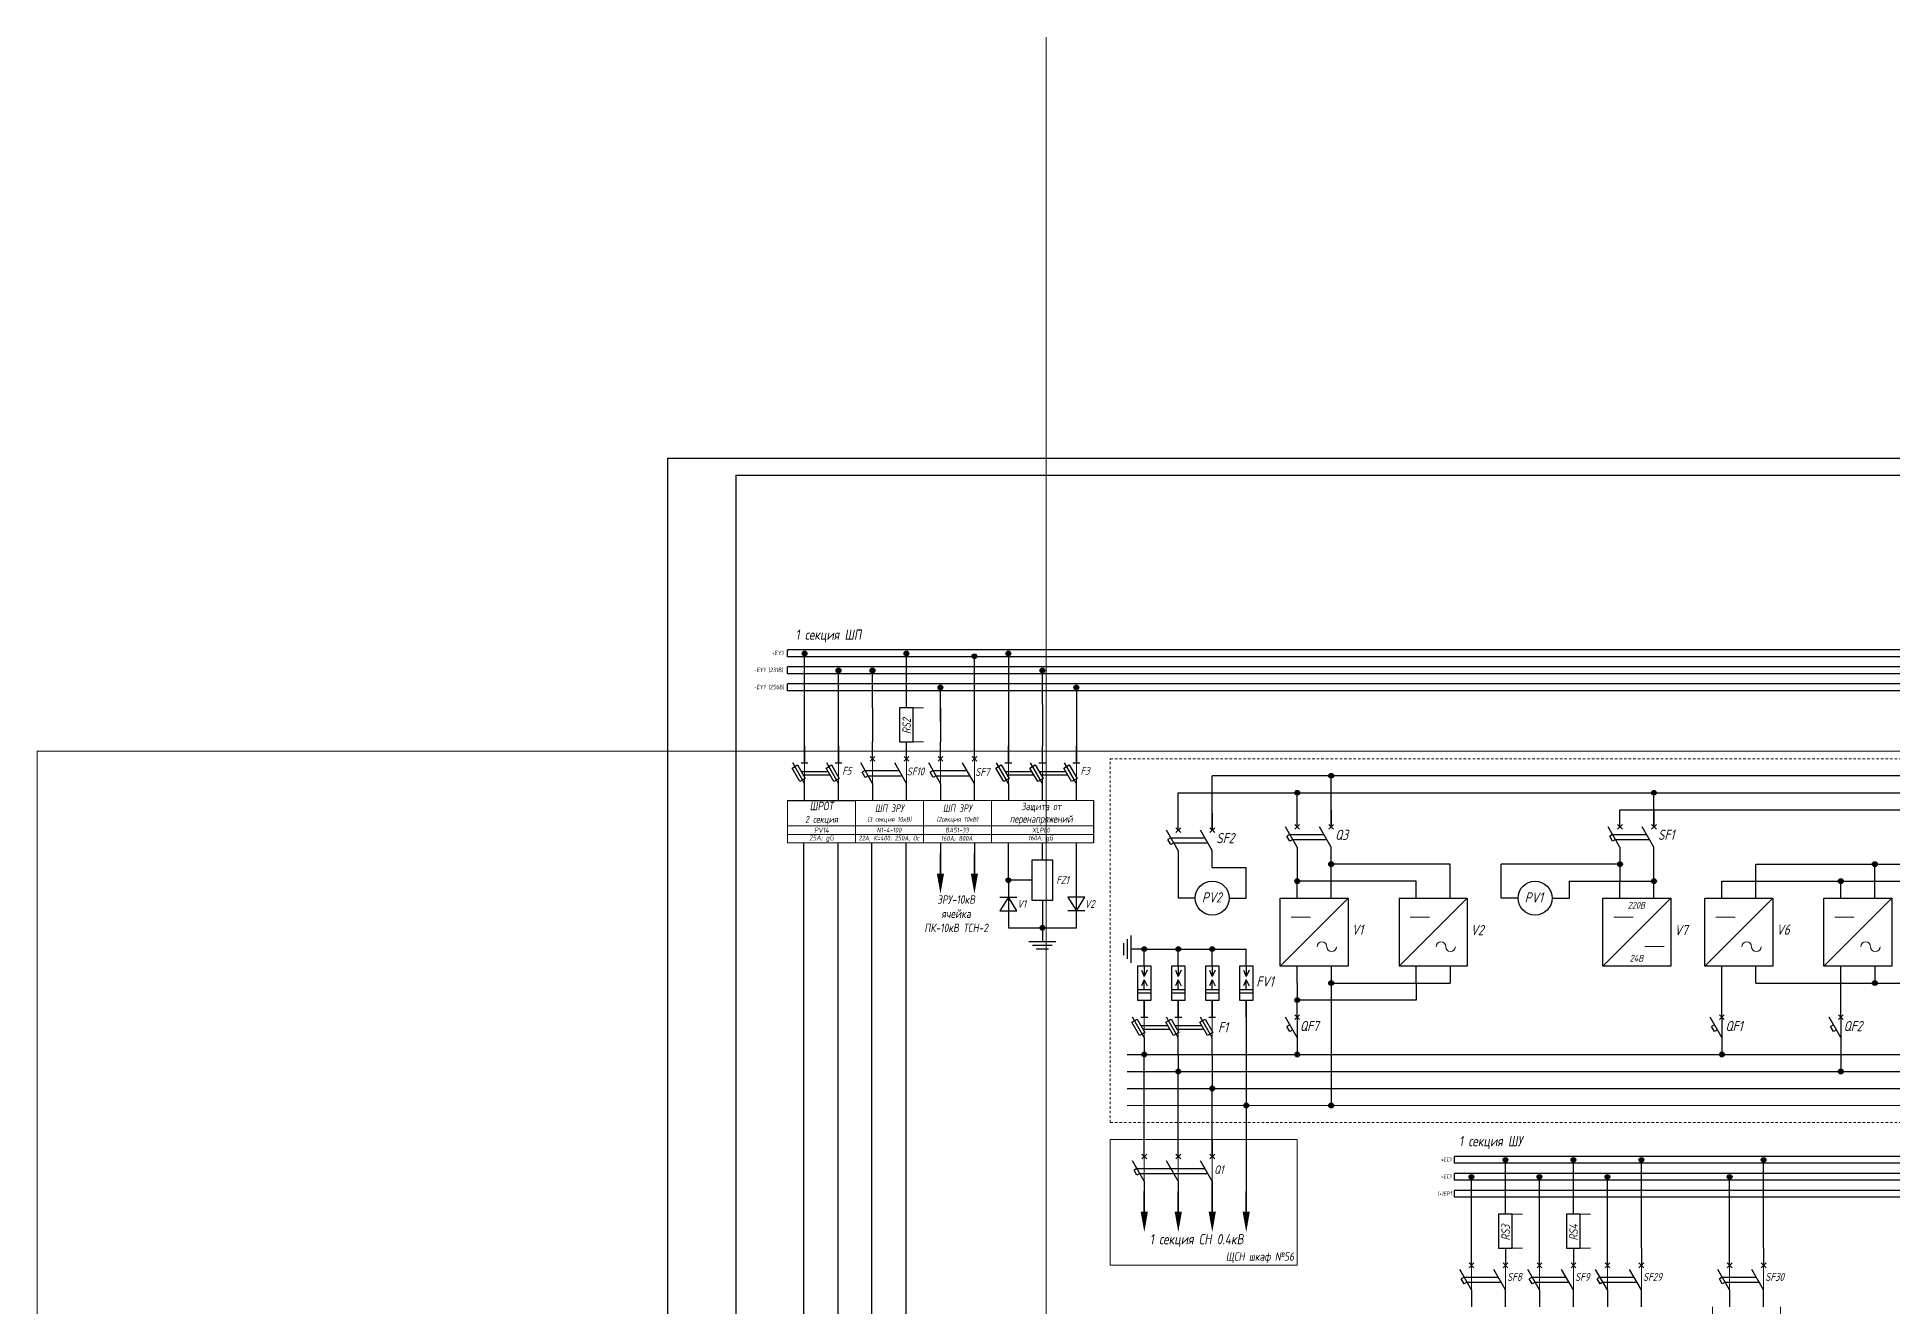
# Model space of a CAD drawing. Header units: millimetres. Extents: x 9 to 5215, y -207 to 4633.
# Drawn here: x 792 to 1339, y 4260 to 4633 of the extents above; entities that cross this region are included whole.
import ezdxf
from ezdxf.enums import TextEntityAlignment as Align

# ---------------------------------------------------------------- set-up
doc = ezdxf.new("R2010")
doc.units = ezdxf.units.MM
doc.linetypes.add('JIS_02_0.7', pattern=[1.35, 0.75, -0.6])
doc.layers.add('Разрывы', color=10, linetype='Continuous')
doc.layers.add('Рамка', color=1, linetype='Continuous', plot=False)
doc.styles.add('eskdw', font='GOST_ANT.TTF', dxfattribs={"oblique": 10})
doc.styles.add('GOST', font='GOST_ANT.TTF', dxfattribs={"oblique": 10, "height": 2.5})
doc.styles.get("Standard").update_dxf_attribs({"font": 'GOST_ANT.TTF', "oblique": 10, "height": 2.5})
doc.styles.add('Гост', font='GOST_ANT.TTF', dxfattribs={"oblique": 10, "height": 1.4})
doc.styles.add('Шины', font='gost_1.ttf', dxfattribs={"oblique": 5, "height": 1.2})

msp = doc.modelspace()

# ---------------------------------------------------------------- hatches: boundary and pattern name
for points in [[(1018.9, 4451.75, 1), (1017.5, 4451.75, 1)], [(1018.9, 4451.75, 1), (1017.5, 4451.75, 1)], [(1018.9, 4451.75, 1), (1017.5, 4451.75, 1)], [(1048.9, 4451.75, 1), (1047.5, 4451.75, 1)], [(1068.9, 4450.9, 1), (1067.5, 4450.9, 1)], [(1078.9, 4451.75, 1), (1077.5, 4451.75, 1)], [(1028.9, 4446.75, 1), (1027.5, 4446.75, 1)], [(1028.9, 4446.75, 1), (1027.5, 4446.75, 1)], [(1028.9, 4446.75, 1), (1027.5, 4446.75, 1)], [(1038.9, 4446.75, 1), (1037.5, 4446.75, 1)], [(1088.9, 4446.75, 1), (1087.5, 4446.75, 1)], [(1058.9, 4441.75, 1), (1057.5, 4441.75, 1)], [(1098.9, 4441.75, 1), (1097.5, 4441.75, 1)], [(1173.9, 4415.75, 1), (1172.5, 4415.75, 1)], [(1173.9, 4415.75, 1), (1172.5, 4415.75, 1)], [(1173.9, 4415.75, 1), (1172.5, 4415.75, 1)], [(1163.9, 4410.75, 1), (1162.5, 4410.75, 1)], [(1163.9, 4410.75, 1), (1162.5, 4410.75, 1)], [(1163.9, 4410.75, 1), (1162.5, 4410.75, 1)], [(1268.9, 4410.75, 1), (1267.5, 4410.75, 1)], [(1268.9, 4410.75, 1), (1267.5, 4410.75, 1)], [(1268.9, 4410.75, 1), (1267.5, 4410.75, 1)], [(1173.9, 4389.75, 1), (1172.5, 4389.75, 1)], [(1173.9, 4389.75, 1), (1172.5, 4389.75, 1)], [(1173.9, 4389.75, 1), (1172.5, 4389.75, 1)], [(1258.9, 4389.75, 1), (1257.5, 4389.75, 1)], [(1258.9, 4389.75, 1), (1257.5, 4389.75, 1)], [(1258.9, 4389.75, 1), (1257.5, 4389.75, 1)], [(1333.9, 4389.75, 1), (1332.5, 4389.75, 1)], [(1333.9, 4389.75, 1), (1332.5, 4389.75, 1)], [(1333.9, 4389.75, 1), (1332.5, 4389.75, 1)], [(1078.9, 4385.01, 1), (1077.5, 4385.01, 1)], [(1078.9, 4385.01, 1), (1077.5, 4385.01, 1)], [(1078.9, 4385.01, 1), (1077.5, 4385.01, 1)], [(1163.9, 4384.75, 1), (1162.5, 4384.75, 1)], [(1163.9, 4384.75, 1), (1162.5, 4384.75, 1)], [(1163.9, 4384.75, 1), (1162.5, 4384.75, 1)], [(1268.9, 4384.75, 1), (1267.5, 4384.75, 1)], [(1268.9, 4384.75, 1), (1267.5, 4384.75, 1)], [(1268.9, 4384.75, 1), (1267.5, 4384.75, 1)], [(1323.9, 4384.75, 1), (1322.5, 4384.75, 1)], [(1323.9, 4384.75, 1), (1322.5, 4384.75, 1)], [(1323.9, 4384.75, 1), (1322.5, 4384.75, 1)], [(1088.9, 4371.01, 1), (1087.5, 4371.01, 1)], [(1088.9, 4371.01, 1), (1087.5, 4371.01, 1)], [(1088.9, 4371.01, 1), (1087.5, 4371.01, 1)], [(1118.9, 4364.75, 1), (1117.5, 4364.75, 1)], [(1118.9, 4364.75, 1), (1117.5, 4364.75, 1)], [(1118.9, 4364.75, 1), (1117.5, 4364.75, 1)], [(1128.9, 4364.75, 1), (1127.5, 4364.75, 1)], [(1128.9, 4364.75, 1), (1127.5, 4364.75, 1)], [(1128.9, 4364.75, 1), (1127.5, 4364.75, 1)], [(1138.9, 4364.75, 1), (1137.5, 4364.75, 1)], [(1138.9, 4364.75, 1), (1137.5, 4364.75, 1)], [(1138.9, 4364.75, 1), (1137.5, 4364.75, 1)], [(1173.9, 4354.75, 1), (1172.5, 4354.75, 1)], [(1173.9, 4354.75, 1), (1172.5, 4354.75, 1)], [(1173.9, 4354.75, 1), (1172.5, 4354.75, 1)], [(1333.9, 4354.75, 1), (1332.5, 4354.75, 1)], [(1333.9, 4354.75, 1), (1332.5, 4354.75, 1)], [(1333.9, 4354.75, 1), (1332.5, 4354.75, 1)], [(1163.9, 4349.75, 1), (1162.5, 4349.75, 1)], [(1163.9, 4349.75, 1), (1162.5, 4349.75, 1)], [(1163.9, 4349.75, 1), (1162.5, 4349.75, 1)], [(1118.9, 4333.75, 1), (1117.5, 4333.75, 1)], [(1118.9, 4333.75, 1), (1117.5, 4333.75, 1)], [(1118.9, 4333.75, 1), (1117.5, 4333.75, 1)], [(1163.9, 4333.75, 1), (1162.5, 4333.75, 1)], [(1163.9, 4333.75, 1), (1162.5, 4333.75, 1)], [(1163.9, 4333.75, 1), (1162.5, 4333.75, 1)], [(1288.9, 4333.75, 1), (1287.5, 4333.75, 1)], [(1288.9, 4333.75, 1), (1287.5, 4333.75, 1)], [(1288.9, 4333.75, 1), (1287.5, 4333.75, 1)], [(1128.9, 4328.75, 1), (1127.5, 4328.75, 1)], [(1128.9, 4328.75, 1), (1127.5, 4328.75, 1)], [(1128.9, 4328.75, 1), (1127.5, 4328.75, 1)], [(1323.9, 4328.75, 1), (1322.5, 4328.75, 1)], [(1323.9, 4328.75, 1), (1322.5, 4328.75, 1)], [(1323.9, 4328.75, 1), (1322.5, 4328.75, 1)], [(1138.9, 4323.75, 1), (1137.5, 4323.75, 1)], [(1138.9, 4323.75, 1), (1137.5, 4323.75, 1)], [(1138.9, 4323.75, 1), (1137.5, 4323.75, 1)], [(1148.9, 4318.75, 1), (1147.5, 4318.75, 1)], [(1148.9, 4318.75, 1), (1147.5, 4318.75, 1)], [(1148.9, 4318.75, 1), (1147.5, 4318.75, 1)], [(1173.9, 4318.75, 1), (1172.5, 4318.75, 1)], [(1173.9, 4318.75, 1), (1172.5, 4318.75, 1)], [(1173.9, 4318.75, 1), (1172.5, 4318.75, 1)], [(1215.19, 4297.75, 1), (1213.79, 4297.75, 1)], [(1225.19, 4302.75, 1), (1223.79, 4302.75, 1)], [(1235.19, 4297.75, 1), (1233.79, 4297.75, 1)], [(1245.19, 4302.75, 1), (1243.79, 4302.75, 1)], [(1255.19, 4297.75, 1), (1253.79, 4297.75, 1)], [(1265.19, 4302.75, 1), (1263.79, 4302.75, 1)], [(1291.17, 4297.75, 1), (1289.77, 4297.75, 1)], [(1301.17, 4302.75, 1), (1299.77, 4302.75, 1)]]:
    msp.add_hatch(color=256).paths.add_polyline_path(points)

# ---------------------------------------------------------------- linework, layer by layer
for p, q in [((978, 3793.03), (978, 4509.21)), ((978, 4509.21), (2277.34, 4509.21)), ((998, 4504.21), (998, 4063.47)), ((998, 4504.21), (2272.34, 4504.21)), ((1615.09, 4452.75), (1013.2, 4452.75)), ((1013.2, 4450.75), (1013.2, 4452.75)), ((1018.2, 4424.51), (1018.2, 4451.75)), ((1048.2, 4435.75), (1048.2, 4451.75)), ((1615.09, 4450.75), (1013.2, 4450.75)), ((1615.09, 4447.75), (1013.2, 4447.75)), ((1013.2, 4445.75), (1013.2, 4447.75)), ((1028.2, 4424.52), (1028.2, 4446.75)), ((1038.2, 4435.75), (1038.2, 4446.05)), ((1068.2, 4425.75), (1068.2, 4450.9)), ((1078.2, 4451.05), (1078.2, 4439.51)), ((1088.2, 4436.75), (1088.2, 4446.75)), ((1615.09, 4445.75), (1013.2, 4445.75)), ((1615.09, 4442.75), (1013.2, 4442.75)), ((1013.2, 4440.75), (1013.2, 4442.75)), ((1615.09, 4440.75), (1013.2, 4440.75)), ((1048.2, 4439.9), (1048.2, 4440.9)), ((1058.2, 4431.75), (1058.2, 4441.9)), ((1098.2, 4441.75), (1098.2, 4429.51)), ((1038.2, 4435.75), (1038.2, 4425.75)), ((1050.2, 4435.75), (1046.2, 4435.75)), ((1046.2, 4435.75), (1046.2, 4425.75)), ((1050.2, 4425.75), (1050.2, 4435.75)), ((1058.2, 4435.75), (1058.2, 4425.75)), ((1078.2, 4439.51), (1078.2, 4419.51)), ((1088.2, 4436.75), (1088.2, 4424.51)), ((1028.2, 4424.51), (1028.2, 4429.51)), ((1098.2, 4429.51), (1098.2, 4419.51)), ((1018.2, 4419.51), (1018.2, 4424.51)), ((1018.2, 4419.51), (1018.2, 4424.51)), ((1018.2, 4424.51), (1018.2, 4419.51)), ((1028.2, 4419.51), (1028.2, 4424.51)), ((1028.2, 4419.51), (1028.2, 4424.51)), ((1028.2, 4424.51), (1028.2, 4419.51)), ((1038.2, 4420.75), (1038.2, 4425.75)), ((1046.2, 4425.75), (1050.2, 4425.75)), ((1048.2, 4420.75), (1048.2, 4425.75)), ((1048.2, 4420.75), (1048.2, 4425.75)), ((1058.2, 4420.75), (1058.2, 4425.75)), ((1068.2, 4420.75), (1068.2, 4425.75)), ((1068.2, 4420.75), (1068.2, 4425.75)), ((1078.2, 4419.51), (1078.2, 4424.51)), ((1088.2, 4419.51), (1088.2, 4424.51)), ((1088.2, 4419.51), (1088.2, 4424.51)), ((1098.2, 4419.51), (1098.2, 4424.51)), ((1098.2, 4419.51), (1098.2, 4424.51)), ((1014.54, 4418.03), (1016.12, 4418.94)), ((1018.2, 4413.51), (1014.74, 4419.51)), ((1016.12, 4418.94), (1018.4, 4414.99)), ((1017.2, 4419.51), (1019.2, 4419.51)), ((1024.54, 4418.03), (1026.12, 4418.94)), ((1028.2, 4413.51), (1024.74, 4419.51)), ((1026.12, 4418.94), (1028.4, 4414.99)), ((1027.2, 4419.51), (1029.2, 4419.51)), ((1038.2, 4413.51), (1034.74, 4419.51)), ((1037.49, 4420.04), (1038.91, 4421.45)), ((1038.91, 4420.04), (1037.49, 4421.45)), ((1048.2, 4413.51), (1044.74, 4419.51)), ((1047.49, 4420.04), (1048.91, 4421.45)), ((1048.91, 4420.04), (1047.49, 4421.45)), ((1058.2, 4413.51), (1054.74, 4419.51)), ((1057.49, 4420.04), (1058.91, 4421.45)), ((1058.91, 4420.04), (1057.49, 4421.45)), ((1068.2, 4413.51), (1064.74, 4419.51)), ((1067.49, 4420.04), (1068.91, 4421.45)), ((1068.91, 4420.04), (1067.49, 4421.45)), ((1074.54, 4418.03), (1076.12, 4418.94)), ((1078.2, 4413.51), (1074.74, 4419.51)), ((1076.12, 4418.94), (1078.4, 4414.99)), ((1077.2, 4419.51), (1079.2, 4419.51)), ((1084.54, 4418.03), (1086.12, 4418.94)), ((1088.2, 4413.51), (1084.74, 4419.51)), ((1086.12, 4418.94), (1088.4, 4414.99)), ((1087.2, 4419.51), (1089.2, 4419.51)), ((1094.54, 4418.03), (1096.12, 4418.94)), ((1098.2, 4413.51), (1094.74, 4419.51)), ((1096.12, 4418.94), (1098.4, 4414.99)), ((1097.2, 4419.51), (1099.2, 4419.51)), ((1016.82, 4414.08), (1014.54, 4418.03)), ((1015.6, 4418.01), (1015.6, 4418.01)), ((1018.4, 4414.99), (1016.82, 4414.08)), ((1017.23, 4417.01), (1025.13, 4417.01)), ((1017.81, 4416.01), (1025.7, 4416.01)), ((1018.2, 4408.51), (1018.2, 4413.51)), ((1026.82, 4414.08), (1024.54, 4418.03)), ((1028.4, 4414.99), (1026.82, 4414.08)), ((1028.2, 4408.51), (1028.2, 4413.51)), ((1036.03, 4417.26), (1035.17, 4416.76)), ((1036.03, 4415.26), (1035.17, 4416.76)), ((1036.03, 4417.26), (1046.03, 4417.26)), ((1036.9, 4415.76), (1036.03, 4415.26)), ((1036.9, 4415.76), (1046.9, 4415.76)), ((1038.2, 4413.51), (1038.2, 4408.51)), ((1045.6, 4418.01), (1045.6, 4418.01)), ((1048.2, 4408.51), (1048.2, 4413.51)), ((1056.03, 4417.26), (1055.17, 4416.76)), ((1056.03, 4415.26), (1055.17, 4416.76)), ((1056.03, 4417.26), (1066.03, 4417.26)), ((1056.9, 4415.76), (1056.03, 4415.26)), ((1056.9, 4415.76), (1066.9, 4415.76)), ((1058.2, 4413.51), (1058.2, 4408.51)), ((1065.6, 4418.01), (1065.6, 4418.01)), ((1068.2, 4408.51), (1068.2, 4413.51)), ((1076.82, 4414.08), (1074.54, 4418.03)), ((1078.4, 4414.99), (1076.82, 4414.08)), ((1077.23, 4417.01), (1085.13, 4417.01)), ((1077.81, 4416.01), (1085.7, 4416.01)), ((1078.2, 4413.51), (1078.2, 4408.51)), ((1086.82, 4414.08), (1084.54, 4418.03)), ((1085.6, 4418.01), (1085.6, 4418.01)), ((1088.4, 4414.99), (1086.82, 4414.08)), ((1087.23, 4417.01), (1095.13, 4417.01)), ((1087.81, 4416.01), (1095.7, 4416.01)), ((1088.2, 4408.51), (1088.2, 4413.51)), ((1096.82, 4414.08), (1094.54, 4418.03)), ((1098.4, 4414.99), (1096.82, 4414.08)), ((1098.2, 4408.51), (1098.2, 4413.51)), ((1478.2, 4415.75), (1138.2, 4415.75)), ((1138.2, 4404.78), (1138.2, 4415.75)), ((1173.2, 4405.75), (1173.2, 4415.75)), ((1013.2, 4408.51), (1033.2, 4408.51)), ((1103.2, 4408.51), (1103.2, 4396.01)), ((1128.2, 4410.75), (1478.2, 4410.75)), ((1128.2, 4404.78), (1128.2, 4410.75)), ((1163.2, 4405.75), (1163.2, 4410.75)), ((1268.2, 4405.75), (1268.2, 4410.75)), ((1128.2, 4399.78), (1128.2, 4404.78)), ((1128.2, 4399.78), (1128.2, 4404.78)), ((1138.2, 4404.78), (1138.2, 4399.78)), ((1138.2, 4399.78), (1138.2, 4404.78)), ((1163.2, 4400.75), (1163.2, 4405.75)), ((1163.2, 4400.75), (1163.2, 4405.75)), ((1173.2, 4405.75), (1173.2, 4400.75)), ((1173.2, 4400.75), (1173.2, 4405.75)), ((1258.2, 4405.75), (1478.2, 4405.75)), ((1258.2, 4400.75), (1258.2, 4405.75)), ((1258.2, 4400.75), (1258.2, 4405.75)), ((1268.2, 4405.75), (1268.2, 4400.75)), ((1268.2, 4400.75), (1268.2, 4405.75)), ((1128.2, 4393.78), (1124.74, 4399.78)), ((1126.03, 4397.53), (1125.17, 4397.03)), ((1126.03, 4395.53), (1125.17, 4397.03)), ((1126.03, 4397.53), (1136.03, 4397.53)), ((1127.49, 4399.07), (1128.91, 4400.48)), ((1128.91, 4399.07), (1127.49, 4400.48)), ((1138.2, 4393.78), (1134.74, 4399.78)), ((1135.6, 4398.28), (1135.6, 4398.28)), ((1137.49, 4399.07), (1138.91, 4400.48)), ((1138.91, 4399.07), (1137.49, 4400.48)), ((1163.2, 4394.75), (1159.74, 4400.75)), ((1161.03, 4398.5), (1160.17, 4398)), ((1161.03, 4396.5), (1160.17, 4398)), ((1161.03, 4398.5), (1171.03, 4398.5)), ((1161.9, 4397), (1161.03, 4396.5)), ((1161.9, 4397), (1171.9, 4397)), ((1162.49, 4400.05), (1163.91, 4401.46)), ((1163.91, 4400.05), (1162.49, 4401.46)), ((1173.2, 4394.75), (1169.74, 4400.75)), ((1170.6, 4399.25), (1170.6, 4399.25)), ((1172.49, 4400.05), (1173.91, 4401.46)), ((1173.91, 4400.05), (1172.49, 4401.46)), ((1258.2, 4394.75), (1254.74, 4400.75)), ((1256.03, 4398.5), (1255.17, 4398)), ((1256.03, 4396.5), (1255.17, 4398)), ((1256.03, 4398.5), (1266.03, 4398.5)), ((1256.9, 4397), (1256.03, 4396.5)), ((1256.9, 4397), (1266.9, 4397)), ((1257.49, 4400.05), (1258.91, 4401.46)), ((1258.91, 4400.05), (1257.49, 4401.46)), ((1268.2, 4394.75), (1264.74, 4400.75)), ((1265.6, 4399.25), (1265.6, 4399.25)), ((1267.49, 4400.05), (1268.91, 4401.46)), ((1268.91, 4400.05), (1267.49, 4401.46)), ((1018.03, 4025.46), (1018.03, 4396.01)), ((1028.03, 4396.01), (1028.03, 4035.46)), ((1038.03, 4025.46), (1038.03, 4396.01)), ((1048.03, 4396.01), (1048.03, 4035.46)), ((1058.2, 4396.01), (1058.2, 4386.97)), ((1068.2, 4396.01), (1068.2, 4386.97)), ((1078.2, 4385.01), (1078.2, 4396.01)), ((1088.2, 4391.01), (1088.2, 4396.01)), ((1098.2, 4385.01), (1098.2, 4396.01)), ((1126.9, 4396.03), (1126.03, 4395.53)), ((1126.9, 4396.03), (1136.9, 4396.03)), ((1128.2, 4393.78), (1128.2, 4388.78)), ((1138.2, 4388.78), (1138.2, 4393.78)), ((1163.2, 4394.75), (1163.2, 4389.75)), ((1173.2, 4389.75), (1173.2, 4394.75)), ((1258.2, 4394.75), (1258.2, 4389.75)), ((1268.2, 4389.75), (1268.2, 4394.75)), ((1085.2, 4391.01), (1091.2, 4391.01)), ((1085.2, 4379.01), (1085.2, 4391.01)), ((1091.2, 4391.01), (1091.2, 4379.01)), ((1128.2, 4389.78), (1128.2, 4384.78)), ((1138.2, 4388.78), (1148.2, 4388.78)), ((1148.2, 4379.78), (1148.2, 4388.78)), ((1163.2, 4389.75), (1163.2, 4384.75)), ((1173.2, 4379.75), (1173.2, 4389.75)), ((1208.2, 4389.75), (1173.2, 4389.75)), ((1208.2, 4379.75), (1208.2, 4389.75)), ((1223.2, 4379.75), (1223.2, 4389.75)), ((1258.2, 4389.75), (1223.2, 4389.75)), ((1258.2, 4389.75), (1258.2, 4384.75)), ((1268.2, 4379.75), (1268.2, 4389.75)), ((1298.2, 4379.75), (1298.2, 4389.75)), ((1298.2, 4389.75), (1368.2, 4389.75)), ((1333.2, 4379.75), (1333.2, 4389.75)), ((1078.2, 4385.01), (1078.2, 4376.01)), ((1085.2, 4385.01), (1078.2, 4385.01)), ((1098.2, 4380.01), (1098.2, 4385.01)), ((1128.2, 4384.78), (1128.2, 4379.78)), ((1163.2, 4379.75), (1163.2, 4384.75)), ((1198.2, 4384.75), (1163.2, 4384.75)), ((1198.2, 4379.75), (1198.2, 4384.75)), ((1243.2, 4384.75), (1243.2, 4379.75)), ((1243.2, 4384.75), (1268.2, 4384.75)), ((1258.2, 4379.75), (1258.2, 4384.75)), ((1288.2, 4379.75), (1288.2, 4384.75)), ((1288.2, 4384.75), (1358.2, 4384.75)), ((1323.2, 4379.75), (1323.2, 4384.75)), ((1075.7, 4380.01), (1080.7, 4380.01)), ((1078.2, 4380.01), (1075.7, 4376.01)), ((1075.7, 4376.01), (1080.7, 4376.01)), ((1080.7, 4376.01), (1078.2, 4380.01)), ((1078.2, 4376.01), (1078.2, 4371.01)), ((1091.2, 4379.01), (1085.2, 4379.01)), ((1088.2, 4379.01), (1088.2, 4371.01)), ((1100.7, 4380.01), (1095.7, 4380.01)), ((1095.7, 4380.01), (1098.2, 4376.01)), ((1100.7, 4376.01), (1095.7, 4376.01)), ((1098.2, 4371.01), (1098.2, 4380.01)), ((1098.2, 4376.01), (1100.7, 4380.01)), ((1133.2, 4379.78), (1128.2, 4379.78)), ((1143.2, 4379.78), (1148.2, 4379.78)), ((1158.2, 4359.75), (1178.2, 4379.75)), ((1178.2, 4379.75), (1178.2, 4359.75)), ((1193.2, 4359.75), (1213.2, 4379.75)), ((1193.2, 4379.75), (1193.2, 4359.75)), ((1213.2, 4379.75), (1213.2, 4359.75)), ((1228.2, 4379.75), (1223.2, 4379.75)), ((1238.2, 4379.75), (1243.2, 4379.75)), ((1253.2, 4359.75), (1273.2, 4379.75)), ((1273.2, 4379.75), (1273.2, 4359.75)), ((1283.2, 4359.75), (1303.2, 4379.75)), ((1303.2, 4379.75), (1303.2, 4359.75)), ((1318.2, 4359.75), (1338.2, 4379.75)), ((1338.2, 4379.75), (1338.2, 4359.75)), ((1078.2, 4371.01), (1098.2, 4371.01)), ((1088.2, 4371.01), (1088.2, 4367.01)), ((1084.2, 4367.01), (1092.2, 4367.01)), ((1085.3, 4365.94), (1091.1, 4365.94)), ((1086.4, 4364.87), (1090, 4364.87)), ((1112.05, 4366.55), (1112.05, 4362.95)), ((1113.13, 4367.65), (1113.13, 4361.85)), ((1114.2, 4368.75), (1114.2, 4360.75)), ((1118.2, 4364.75), (1114.2, 4364.75)), ((1118.2, 4359.75), (1118.2, 4364.75)), ((1118.2, 4364.75), (1148.2, 4364.75)), ((1128.2, 4359.75), (1128.2, 4364.75)), ((1138.2, 4359.75), (1138.2, 4364.75)), ((1148.2, 4359.75), (1148.2, 4364.75)), ((1116.2, 4359.75), (1116.2, 4349.75)), ((1120.2, 4359.75), (1116.2, 4359.75)), ((1117.35, 4358.57), (1118.2, 4356.75)), ((1118.2, 4359.75), (1118.2, 4356.75)), ((1119.04, 4358.57), (1118.2, 4356.75)), ((1120.2, 4349.75), (1120.2, 4359.75)), ((1126.2, 4359.75), (1126.2, 4349.75)), ((1130.2, 4359.75), (1126.2, 4359.75)), ((1127.35, 4358.57), (1128.2, 4356.75)), ((1128.2, 4359.75), (1128.2, 4356.75)), ((1129.04, 4358.57), (1128.2, 4356.75)), ((1130.2, 4349.75), (1130.2, 4359.75)), ((1136.2, 4359.75), (1136.2, 4349.75)), ((1140.2, 4359.75), (1136.2, 4359.75)), ((1137.35, 4358.57), (1138.2, 4356.75)), ((1138.2, 4359.75), (1138.2, 4356.75)), ((1139.04, 4358.57), (1138.2, 4356.75)), ((1140.2, 4349.75), (1140.2, 4359.75)), ((1146.2, 4359.75), (1146.2, 4349.75)), ((1150.2, 4359.75), (1146.2, 4359.75)), ((1147.35, 4358.57), (1148.2, 4356.75)), ((1148.2, 4359.75), (1148.2, 4356.75)), ((1149.04, 4358.57), (1148.2, 4356.75)), ((1150.2, 4349.75), (1150.2, 4359.75)), ((1163.2, 4354.75), (1163.2, 4359.75)), ((1173.2, 4359.75), (1173.2, 4354.75)), ((1198.2, 4354.75), (1198.2, 4359.75)), ((1208.2, 4359.75), (1208.2, 4354.75)), ((1288.2, 4354.75), (1288.2, 4359.75)), ((1298.2, 4354.75), (1298.2, 4359.75)), ((1323.2, 4354.75), (1323.2, 4359.75)), ((1333.2, 4359.75), (1333.2, 4354.75)), ((1118.2, 4355.75), (1117.35, 4353.94)), ((1118.2, 4352.75), (1118.2, 4355.75)), ((1118.2, 4355.75), (1119.04, 4353.94)), ((1128.2, 4355.75), (1127.35, 4353.94)), ((1128.2, 4352.75), (1128.2, 4355.75)), ((1128.2, 4355.75), (1129.04, 4353.94)), ((1138.2, 4355.75), (1137.35, 4353.94)), ((1138.2, 4352.75), (1138.2, 4355.75)), ((1138.2, 4355.75), (1139.04, 4353.94)), ((1148.2, 4355.75), (1147.35, 4353.94)), ((1148.2, 4352.75), (1148.2, 4355.75)), ((1148.2, 4355.75), (1149.04, 4353.94)), ((1163.2, 4354.75), (1163.2, 4349.75)), ((1173.2, 4354.75), (1208.2, 4354.75)), ((1173.2, 4354.75), (1173.2, 4318.75)), ((1198.2, 4354.75), (1198.2, 4349.75)), ((1288.2, 4349.75), (1288.2, 4354.75)), ((1298.2, 4354.75), (1473.2, 4354.75)), ((1323.2, 4349.75), (1323.2, 4354.75)), ((1120.2, 4352.75), (1116.2, 4352.75)), ((1120.2, 4351.75), (1116.2, 4351.75)), ((1116.2, 4349.75), (1120.2, 4349.75)), ((1118.2, 4344.75), (1118.2, 4349.75)), ((1118.2, 4349.75), (1118.2, 4344.75)), ((1130.2, 4352.75), (1126.2, 4352.75)), ((1130.2, 4351.75), (1126.2, 4351.75)), ((1126.2, 4349.75), (1130.2, 4349.75)), ((1128.2, 4344.75), (1128.2, 4349.75)), ((1128.2, 4344.75), (1128.2, 4349.75)), ((1128.2, 4349.75), (1128.2, 4344.75)), ((1140.2, 4352.75), (1136.2, 4352.75)), ((1140.2, 4351.75), (1136.2, 4351.75)), ((1136.2, 4349.75), (1140.2, 4349.75)), ((1138.2, 4344.75), (1138.2, 4349.75)), ((1138.2, 4344.75), (1138.2, 4349.75)), ((1138.2, 4349.75), (1138.2, 4344.75)), ((1150.2, 4352.75), (1146.2, 4352.75)), ((1150.2, 4351.75), (1146.2, 4351.75)), ((1146.2, 4349.75), (1150.2, 4349.75)), ((1148.2, 4344.75), (1148.2, 4349.75)), ((1148.2, 4344.75), (1148.2, 4349.75)), ((1148.2, 4349.75), (1148.2, 4344.75)), ((1163.2, 4344.75), (1163.2, 4349.75)), ((1163.2, 4344.75), (1163.2, 4349.75)), ((1198.2, 4349.75), (1163.2, 4349.75)), ((1288.2, 4344.75), (1288.2, 4349.75)), ((1288.2, 4344.75), (1288.2, 4349.75)), ((1323.2, 4344.75), (1323.2, 4349.75)), ((1323.2, 4344.75), (1323.2, 4349.75)), ((1114.54, 4343.27), (1116.12, 4344.18)), ((1116.82, 4339.33), (1114.54, 4343.27)), ((1118.2, 4338.75), (1114.74, 4344.75)), ((1116.12, 4344.18), (1118.4, 4340.24)), ((1117.2, 4344.75), (1119.2, 4344.75)), ((1117.23, 4342.25), (1125.13, 4342.25)), ((1124.54, 4343.27), (1126.12, 4344.18)), ((1126.82, 4339.33), (1124.54, 4343.27)), ((1128.2, 4338.75), (1124.74, 4344.75)), ((1125.6, 4343.25), (1125.6, 4343.25)), ((1126.12, 4344.18), (1128.4, 4340.24)), ((1127.2, 4344.75), (1129.2, 4344.75)), ((1127.23, 4342.25), (1135.13, 4342.25)), ((1134.54, 4343.27), (1136.12, 4344.18)), ((1136.82, 4339.33), (1134.54, 4343.27)), ((1138.2, 4338.75), (1134.74, 4344.75)), ((1136.12, 4344.18), (1138.4, 4340.24)), ((1137.2, 4344.75), (1139.2, 4344.75)), ((1148.2, 4344.75), (1148.2, 4318.75)), ((1163.2, 4338.75), (1159.74, 4344.75)), ((1161.03, 4342.5), (1160.17, 4342)), ((1162.49, 4344.05), (1163.91, 4345.46)), ((1163.91, 4344.05), (1162.49, 4345.46)), ((1288.2, 4338.75), (1284.74, 4344.75)), ((1286.03, 4342.5), (1285.17, 4342)), ((1287.49, 4344.05), (1288.91, 4345.46)), ((1288.91, 4344.05), (1287.49, 4345.46)), ((1323.2, 4338.75), (1319.74, 4344.75)), ((1321.03, 4342.5), (1320.17, 4342)), ((1322.49, 4344.05), (1323.91, 4345.46)), ((1323.91, 4344.05), (1322.49, 4345.46)), ((1118.4, 4340.24), (1116.82, 4339.33)), ((1117.81, 4341.25), (1125.7, 4341.25)), ((1118.2, 4338.75), (1118.2, 4333.75)), ((1128.4, 4340.24), (1126.82, 4339.33)), ((1127.81, 4341.25), (1135.7, 4341.25)), ((1128.2, 4333.75), (1128.2, 4338.75)), ((1138.4, 4340.24), (1136.82, 4339.33)), ((1138.2, 4333.75), (1138.2, 4338.75)), ((1161.03, 4340.5), (1160.17, 4342)), ((1161.9, 4341), (1161.03, 4340.5)), ((1163.2, 4338.75), (1163.2, 4333.75)), ((1286.03, 4340.5), (1285.17, 4342)), ((1286.9, 4341), (1286.03, 4340.5)), ((1288.2, 4338.75), (1288.2, 4333.75)), ((1321.03, 4340.5), (1320.17, 4342)), ((1321.9, 4341), (1321.03, 4340.5)), ((1323.2, 4338.75), (1323.2, 4333.75)), ((1113.2, 4333.75), (1478.2, 4333.75)), ((1118.2, 4308.75), (1118.2, 4333.75)), ((1128.2, 4333.75), (1128.2, 4328.75)), ((1138.2, 4333.75), (1138.2, 4323.75)), ((1323.2, 4333.75), (1323.2, 4328.75)), ((1113.2, 4328.75), (1478.2, 4328.75)), ((1128.2, 4308.75), (1128.2, 4328.75)), ((1113.2, 4323.75), (1478.2, 4323.75)), ((1138.2, 4308.75), (1138.2, 4323.75)), ((1148.2, 4318.75), (1148.2, 4291.52)), ((1117.49, 4303.05), (1118.91, 4304.46)), ((1118.91, 4303.05), (1117.49, 4304.46)), ((1118.2, 4303.75), (1118.2, 4308.75)), ((1118.2, 4303.75), (1118.2, 4308.75)), ((1127.49, 4303.05), (1128.91, 4304.46)), ((1128.91, 4303.05), (1127.49, 4304.46)), ((1128.2, 4303.75), (1128.2, 4308.75)), ((1128.2, 4303.75), (1128.2, 4308.75)), ((1137.49, 4303.05), (1138.91, 4304.46)), ((1138.91, 4303.05), (1137.49, 4304.46)), ((1138.2, 4308.75), (1138.2, 4303.75)), ((1138.2, 4303.75), (1138.2, 4308.75)), ((1118.2, 4296.52), (1114.74, 4302.52)), ((1116.03, 4300.27), (1115.17, 4299.77)), ((1116.03, 4298.27), (1115.17, 4299.77)), ((1116.03, 4300.27), (1136.03, 4300.27)), ((1116.9, 4298.77), (1116.03, 4298.27)), ((1116.9, 4298.77), (1136.9, 4298.77)), ((1128.2, 4296.52), (1124.74, 4302.52)), ((1138.2, 4296.52), (1134.74, 4302.52)), ((1135.6, 4301.02), (1135.6, 4301.02)), ((1615.09, 4303.75), (1209.49, 4303.75)), ((1209.49, 4301.75), (1209.49, 4303.75)), ((1615.09, 4301.75), (1209.49, 4301.75)), ((1615.09, 4298.75), (1209.49, 4298.75)), ((1209.49, 4296.75), (1209.49, 4298.75)), ((1224.49, 4291.75), (1224.49, 4302.75)), ((1244.49, 4297.75), (1244.49, 4302.75)), ((1264.49, 4297.75), (1264.49, 4302.75)), ((1300.47, 4297.75), (1300.47, 4302.75)), ((1118.2, 4296.52), (1118.2, 4291.52)), ((1118.2, 4296.52), (1118.2, 4287.48)), ((1128.2, 4296.52), (1128.2, 4291.52)), ((1128.2, 4296.52), (1128.2, 4287.48)), ((1138.2, 4291.52), (1138.2, 4296.52)), ((1138.2, 4296.52), (1138.2, 4287.48)), ((1148.2, 4296.52), (1148.2, 4287.48)), ((1615.09, 4296.75), (1209.49, 4296.75)), ((1615.09, 4293.75), (1209.49, 4293.75)), ((1209.49, 4291.75), (1209.49, 4293.75)), ((1214.49, 4291.75), (1214.49, 4297.75)), ((1234.49, 4291.75), (1234.49, 4297.75)), ((1244.49, 4291.75), (1244.49, 4297.75)), ((1254.49, 4291.75), (1254.49, 4297.75)), ((1264.49, 4276.75), (1264.49, 4297.75)), ((1290.47, 4291.75), (1290.47, 4297.75)), ((1300.47, 4276.75), (1300.47, 4297.75)), ((1615.09, 4291.75), (1209.49, 4291.75)), ((1214.49, 4271.75), (1214.49, 4291.75)), ((1224.49, 4286.75), (1224.49, 4291.75)), ((1224.49, 4286.75), (1224.49, 4291.75)), ((1234.49, 4271.75), (1234.49, 4291.75)), ((1244.49, 4286.75), (1244.49, 4291.75)), ((1244.49, 4286.75), (1244.49, 4291.75)), ((1254.49, 4271.75), (1254.49, 4291.75)), ((1290.47, 4271.75), (1290.47, 4291.75)), ((1226.49, 4286.75), (1222.49, 4286.75)), ((1222.49, 4286.75), (1222.49, 4276.75)), ((1226.49, 4276.75), (1226.49, 4286.75)), ((1246.49, 4286.75), (1242.49, 4286.75)), ((1242.49, 4286.75), (1242.49, 4276.75)), ((1246.49, 4276.75), (1246.49, 4286.75)), ((1222.49, 4276.75), (1226.49, 4276.75)), ((1224.49, 4276.75), (1224.49, 4271.75)), ((1242.49, 4276.75), (1246.49, 4276.75)), ((1244.49, 4276.75), (1244.49, 4271.75)), ((1264.49, 4276.75), (1264.49, 4271.75)), ((1300.47, 4276.75), (1300.47, 4271.75)), ((1213.79, 4271.05), (1215.2, 4272.46)), ((1215.2, 4271.05), (1213.79, 4272.46)), ((1223.79, 4271.05), (1225.2, 4272.46)), ((1225.2, 4271.05), (1223.79, 4272.46)), ((1233.79, 4271.05), (1235.2, 4272.46)), ((1235.2, 4271.05), (1233.79, 4272.46)), ((1243.79, 4271.05), (1245.2, 4272.46)), ((1245.2, 4271.05), (1243.79, 4272.46)), ((1253.79, 4271.05), (1255.2, 4272.46)), ((1255.2, 4271.05), (1253.79, 4272.46)), ((1263.79, 4271.05), (1265.2, 4272.46)), ((1265.2, 4271.05), (1263.79, 4272.46)), ((1289.76, 4271.05), (1291.18, 4272.46)), ((1291.18, 4271.05), (1289.76, 4272.46)), ((1299.76, 4271.05), (1301.18, 4272.46)), ((1301.18, 4271.05), (1299.76, 4272.46)), ((1214.49, 4264.52), (1211.03, 4270.52)), ((1212.33, 4268.27), (1211.46, 4267.77)), ((1212.33, 4266.27), (1211.46, 4267.77)), ((1212.33, 4268.27), (1222.33, 4268.27)), ((1213.2, 4266.77), (1212.33, 4266.27)), ((1213.2, 4266.77), (1223.2, 4266.77)), ((1224.49, 4264.52), (1221.03, 4270.52)), ((1221.9, 4269.02), (1221.9, 4269.02)), ((1234.49, 4264.52), (1231.03, 4270.52)), ((1232.33, 4268.27), (1231.46, 4267.77)), ((1232.33, 4266.27), (1231.46, 4267.77)), ((1232.33, 4268.27), (1242.33, 4268.27)), ((1233.2, 4266.77), (1232.33, 4266.27)), ((1233.2, 4266.77), (1243.2, 4266.77)), ((1244.49, 4264.52), (1241.03, 4270.52)), ((1241.9, 4269.02), (1241.9, 4269.02)), ((1254.49, 4264.52), (1251.03, 4270.52)), ((1252.33, 4268.27), (1251.46, 4267.77)), ((1252.33, 4266.27), (1251.46, 4267.77)), ((1252.33, 4268.27), (1262.33, 4268.27)), ((1253.2, 4266.77), (1252.33, 4266.27)), ((1253.2, 4266.77), (1263.2, 4266.77)), ((1264.49, 4264.52), (1261.03, 4270.52)), ((1261.9, 4269.02), (1261.9, 4269.02)), ((1290.47, 4264.52), (1287.01, 4270.52)), ((1288.31, 4268.27), (1287.44, 4267.77)), ((1288.31, 4266.27), (1287.44, 4267.77)), ((1288.31, 4268.27), (1298.31, 4268.27)), ((1289.17, 4266.77), (1288.31, 4266.27)), ((1289.17, 4266.77), (1299.17, 4266.77)), ((1300.47, 4264.52), (1297.01, 4270.52)), ((1297.87, 4269.02), (1297.87, 4269.02)), ((1214.49, 4264.52), (1214.49, 4259.52)), ((1224.49, 4259.52), (1224.49, 4264.52)), ((1234.49, 4264.52), (1234.49, 4259.52)), ((1244.49, 4259.52), (1244.49, 4264.52)), ((1254.49, 4264.52), (1254.49, 4259.52)), ((1264.49, 4259.52), (1264.49, 4264.52)), ((1290.47, 4264.52), (1290.47, 4259.52)), ((1300.47, 4259.52), (1300.47, 4264.52))]:
    msp.add_line(p, q)
at = {"lineweight": 15}
for p, q in [((1050.2, 4435.75), (1053.2, 4435.75)), ((1053.2, 4425.75), (1050.2, 4425.75)), ((1161.41, 4374.18), (1167.1, 4374.18)), ((1196.41, 4374.18), (1202.1, 4374.18)), ((1256.41, 4374.18), (1262.1, 4374.18)), ((1286.41, 4374.18), (1292.1, 4374.18)), ((1321.41, 4374.18), (1327.1, 4374.18)), ((1265.49, 4365.57), (1271.18, 4365.57)), ((1226.49, 4286.75), (1229.49, 4286.75)), ((1246.49, 4286.75), (1249.49, 4286.75)), ((1229.49, 4276.75), (1226.49, 4276.75)), ((1249.49, 4276.75), (1246.49, 4276.75))]:
    msp.add_line(p, q, dxfattribs=at)
at = {"linetype": 'JIS_02_0.7', "lineweight": 9}
for p, q in [((1108.2, 4420.75), (1483.2, 4420.75)), ((1108.2, 4313.75), (1108.2, 4420.75)), ((1108.2, 4313.75), (1483.2, 4313.75))]:
    msp.add_line(p, q, dxfattribs=at)
at = {"lineweight": 9}
for p, q in [((1013.2, 4408.51), (1013.2, 4396.01)), ((1033.2, 4408.51), (1033.2, 4396.01)), ((1033.2, 4408.51), (1033.2, 4396.01)), ((1033.2, 4408.51), (1053.2, 4408.51)), ((1053.2, 4408.51), (1053.2, 4396.01)), ((1053.2, 4408.51), (1053.2, 4396.01)), ((1053.2, 4408.51), (1073.2, 4408.51)), ((1073.2, 4408.51), (1103.2, 4408.51)), ((1073.2, 4408.51), (1073.2, 4396.01)), ((1013.2, 4401.01), (1033.2, 4401.01)), ((1013.2, 4401.01), (1033.2, 4401.01)), ((1013.2, 4398.51), (1033.2, 4398.51)), ((1013.2, 4398.51), (1033.2, 4398.51)), ((1030.75, 4401.01), (1053.2, 4401.01)), ((1030.75, 4401.01), (1053.2, 4401.01)), ((1033.2, 4401.01), (1053.2, 4401.01)), ((1033.2, 4401.01), (1053.2, 4401.01)), ((1033.2, 4398.51), (1053.2, 4398.51)), ((1033.2, 4398.51), (1053.2, 4398.51)), ((1053.2, 4401.01), (1073.2, 4401.01)), ((1053.2, 4401.01), (1073.2, 4401.01)), ((1053.2, 4398.51), (1073.2, 4398.51)), ((1053.2, 4398.51), (1073.2, 4398.51)), ((1070.75, 4401.01), (1093.2, 4401.01)), ((1070.75, 4401.01), (1093.2, 4401.01)), ((1073.2, 4401.01), (1103.2, 4401.01)), ((1073.2, 4401.01), (1103.2, 4401.01)), ((1073.2, 4398.51), (1103.2, 4398.51)), ((1073.2, 4398.51), (1103.2, 4398.51)), ((1013.2, 4396.01), (1033.2, 4396.01)), ((1013.2, 4396.01), (1033.2, 4396.01)), ((1033.2, 4396.01), (1053.2, 4396.01)), ((1033.2, 4396.01), (1053.2, 4396.01)), ((1053.2, 4396.01), (1073.2, 4396.01)), ((1053.2, 4396.01), (1073.2, 4396.01)), ((1073.2, 4396.01), (1103.2, 4396.01)), ((1163.2, 4308.75), (1108.2, 4308.75)), ((1108.2, 4308.75), (1108.2, 4271.75)), ((1163.2, 4308.75), (1163.2, 4271.75)), ((1163.2, 4271.75), (1108.2, 4271.75)), ((1285.47, 4259.52), (1285.47, 4247.02)), ((1305.47, 4259.52), (1305.47, 4247.02))]:
    msp.add_line(p, q, dxfattribs=at)
at = {"ltscale": 5}
for p, q in [((1058.2, 4386.97), (1058.2, 4392.92)), ((1068.2, 4386.97), (1068.2, 4392.92)), ((1118.2, 4287.48), (1118.2, 4293.43)), ((1128.2, 4287.48), (1128.2, 4293.43)), ((1138.2, 4287.48), (1138.2, 4293.43)), ((1148.2, 4287.48), (1148.2, 4293.43))]:
    msp.add_line(p, q, dxfattribs=at)
at = {"color": 0}
for p, q in [((1158.2, 4379.75), (1178.2, 4379.75)), ((1158.2, 4359.75), (1158.2, 4379.75)), ((1193.2, 4379.75), (1213.2, 4379.75)), ((1253.2, 4379.75), (1273.2, 4379.75)), ((1253.2, 4359.75), (1253.2, 4379.75)), ((1283.2, 4379.75), (1303.2, 4379.75)), ((1283.2, 4359.75), (1283.2, 4379.75)), ((1318.2, 4379.75), (1338.2, 4379.75)), ((1318.2, 4359.75), (1318.2, 4379.75)), ((1178.2, 4359.75), (1158.2, 4359.75)), ((1213.2, 4359.75), (1193.2, 4359.75)), ((1273.2, 4359.75), (1253.2, 4359.75)), ((1303.2, 4359.75), (1283.2, 4359.75)), ((1338.2, 4359.75), (1318.2, 4359.75))]:
    msp.add_line(p, q, dxfattribs=at)
at = {"lineweight": 13}
msp.add_line((1113.2, 4318.75), (1478.2, 4318.75), dxfattribs=at)
at = {"ltscale": 5}
for points in [[(1058.2, 4381.01, 0, 2.11, 0), (1058.2, 4386.97, 0, 2.11, 0)], [(1068.2, 4381.01, 0, 2.11, 0), (1068.2, 4386.97, 0, 2.11, 0)], [(1118.2, 4281.52, 0, 2.11, 0), (1118.2, 4287.48, 0, 2.11, 0)], [(1128.2, 4281.52, 0, 2.11, 0), (1128.2, 4287.48, 0, 2.11, 0)], [(1138.2, 4281.52, 0, 2.11, 0), (1138.2, 4287.48, 0, 2.11, 0)], [(1148.2, 4281.52, 0, 2.11, 0), (1148.2, 4287.48, 0, 2.11, 0)]]:
    msp.add_lwpolyline(points, format="xyseb", dxfattribs=at)
for centre, radius in [((1018.2, 4451.75), 0.7), ((1018.2, 4451.75), 0.7), ((1018.2, 4451.75), 0.7), ((1048.2, 4451.75), 0.7), ((1068.2, 4450.9), 0.7), ((1078.2, 4451.75), 0.7), ((1028.2, 4446.75), 0.7), ((1028.2, 4446.75), 0.7), ((1028.2, 4446.75), 0.7), ((1038.2, 4446.75), 0.7), ((1088.2, 4446.75), 0.7), ((1058.2, 4441.75), 0.7), ((1098.2, 4441.75), 0.7), ((1173.2, 4415.75), 0.7), ((1173.2, 4415.75), 0.7), ((1173.2, 4415.75), 0.7), ((1163.2, 4410.75), 0.7), ((1163.2, 4410.75), 0.7), ((1163.2, 4410.75), 0.7), ((1268.2, 4410.75), 0.7), ((1268.2, 4410.75), 0.7), ((1268.2, 4410.75), 0.7), ((1173.2, 4389.75), 0.7), ((1173.2, 4389.75), 0.7), ((1173.2, 4389.75), 0.7), ((1258.2, 4389.75), 0.7), ((1258.2, 4389.75), 0.7), ((1258.2, 4389.75), 0.7), ((1333.2, 4389.75), 0.7), ((1333.2, 4389.75), 0.7), ((1333.2, 4389.75), 0.7), ((1078.2, 4385.01), 0.7), ((1078.2, 4385.01), 0.7), ((1078.2, 4385.01), 0.7), ((1138.2, 4379.78), 5), ((1163.2, 4384.75), 0.7), ((1163.2, 4384.75), 0.7), ((1163.2, 4384.75), 0.7), ((1233.2, 4379.75), 5), ((1268.2, 4384.75), 0.7), ((1268.2, 4384.75), 0.7), ((1268.2, 4384.75), 0.7), ((1323.2, 4384.75), 0.7), ((1323.2, 4384.75), 0.7), ((1323.2, 4384.75), 0.7), ((1088.2, 4371.01), 0.7), ((1088.2, 4371.01), 0.7), ((1088.2, 4371.01), 0.7), ((1118.2, 4364.75), 0.7), ((1118.2, 4364.75), 0.7), ((1118.2, 4364.75), 0.7), ((1128.2, 4364.75), 0.7), ((1128.2, 4364.75), 0.7), ((1128.2, 4364.75), 0.7), ((1138.2, 4364.75), 0.7), ((1138.2, 4364.75), 0.7), ((1138.2, 4364.75), 0.7), ((1173.2, 4354.75), 0.7), ((1173.2, 4354.75), 0.7), ((1173.2, 4354.75), 0.7), ((1333.2, 4354.75), 0.7), ((1333.2, 4354.75), 0.7), ((1333.2, 4354.75), 0.7), ((1163.2, 4349.75), 0.7), ((1163.2, 4349.75), 0.7), ((1163.2, 4349.75), 0.7), ((1118.2, 4333.75), 0.7), ((1118.2, 4333.75), 0.7), ((1118.2, 4333.75), 0.7), ((1163.2, 4333.75), 0.7), ((1163.2, 4333.75), 0.7), ((1163.2, 4333.75), 0.7), ((1288.2, 4333.75), 0.7), ((1288.2, 4333.75), 0.7), ((1288.2, 4333.75), 0.7), ((1128.2, 4328.75), 0.7), ((1128.2, 4328.75), 0.7), ((1128.2, 4328.75), 0.7), ((1323.2, 4328.75), 0.7), ((1323.2, 4328.75), 0.7), ((1323.2, 4328.75), 0.7), ((1138.2, 4323.75), 0.7), ((1138.2, 4323.75), 0.7), ((1138.2, 4323.75), 0.7), ((1148.2, 4318.75), 0.7), ((1148.2, 4318.75), 0.7), ((1148.2, 4318.75), 0.7), ((1173.2, 4318.75), 0.7), ((1173.2, 4318.75), 0.7), ((1173.2, 4318.75), 0.7), ((1214.49, 4297.75), 0.7), ((1224.49, 4302.75), 0.7), ((1234.49, 4297.75), 0.7), ((1244.49, 4302.75), 0.7), ((1254.49, 4297.75), 0.7), ((1264.49, 4302.75), 0.7), ((1290.47, 4297.75), 0.7), ((1300.47, 4302.75), 0.7)]:
    msp.add_circle(centre, radius)
at = {"lineweight": 15}
for centre, start, end in [((1170.49, 4365.46), 0, 180), ((1173.33, 4365.46), 180, 0), ((1205.49, 4365.46), 0, 180), ((1208.33, 4365.46), 180, 0), ((1295.49, 4365.46), 0, 180), ((1298.33, 4365.46), 180, 0), ((1330.49, 4365.46), 0, 180), ((1333.33, 4365.46), 180, 0)]:
    msp.add_arc(centre, 1.42, start, end, dxfattribs=at)
at = {"layer": 'Разрывы', "lineweight": 13}
for p, q in [((1018.2, 4419.51), (1018.2, 4413.51)), ((1028.2, 4419.51), (1028.2, 4413.51)), ((1038.2, 4420.75), (1038.2, 4413.51)), ((1048.2, 4420.75), (1048.2, 4413.51)), ((1058.2, 4420.75), (1058.2, 4413.51)), ((1068.2, 4420.75), (1068.2, 4413.51)), ((1078.2, 4419.51), (1078.2, 4413.51)), ((1088.2, 4419.51), (1088.2, 4413.51)), ((1098.2, 4419.51), (1098.2, 4413.51)), ((1118.2, 4344.75), (1118.2, 4338.75)), ((1128.2, 4344.75), (1128.2, 4338.75)), ((1138.2, 4344.75), (1138.2, 4338.75)), ((1118.2, 4303.75), (1118.2, 4296.52)), ((1128.2, 4303.75), (1128.2, 4296.52)), ((1138.2, 4303.75), (1138.2, 4296.52)), ((1214.49, 4271.75), (1214.49, 4264.52)), ((1224.49, 4271.75), (1224.49, 4264.52)), ((1234.49, 4271.75), (1234.49, 4264.52)), ((1244.49, 4271.75), (1244.49, 4264.52)), ((1254.49, 4271.75), (1254.49, 4264.52)), ((1264.49, 4271.75), (1264.49, 4264.52)), ((1290.47, 4271.75), (1290.47, 4264.52)), ((1300.47, 4271.75), (1300.47, 4264.52))]:
    msp.add_line(p, q, dxfattribs=at)
at = {"layer": 'Разрывы'}
for p, q in [((1163.2, 4344.75), (1163.2, 4338.75)), ((1288.2, 4344.75), (1288.2, 4338.75)), ((1323.2, 4344.75), (1323.2, 4338.75))]:
    msp.add_line(p, q, dxfattribs=at)
at = {"layer": 'Рамка', "lineweight": 9}
for p, q in [((1089.34, 4423.03), (1089.34, 4633.03)), ((792.34, 4213.03), (792.34, 4423.03)), ((792.34, 4423.03), (1089.34, 4423.03)), ((1089.34, 4213.03), (1089.34, 4423.03)), ((1089.34, 4423.03), (1386.34, 4423.03))]:
    msp.add_line(p, q, dxfattribs=at)

# ---------------------------------------------------------------- texts
at = {"style": 'eskdw', "oblique": 15}
for s, p in [('RS2', (1049.5, 4428)), ('RS3', (1225.79, 4279.01)), ('RS4', (1245.79, 4279.01))]:
    msp.add_text(s, height=2.5, rotation=90, dxfattribs=at).set_placement(p)
at = {"color": 0, "lineweight": 15, "style": 'eskdw', "oblique": 15}
for s, height, p in [('F5', 2.3, (1030.62, 4417.22)), ('F3', 2.3, (1100.75, 4417.19)), ('FZ1', 2.3, (1094.12, 4385.05)), ('V1', 2.3, (1082.09, 4378.04)), ('V2', 2.3, (1102.09, 4378.04)), ('F1', 3, (1141.37, 4341.76)), ('QF7', 3, (1166.75, 4342.12)), ('QF1', 3, (1291.75, 4342.12)), ('QF2', 3, (1326.75, 4342.12))]:
    msp.add_text(s, height=height, dxfattribs=at).set_placement(p, align=Align.MIDDLE_CENTER)
at = {"style": 'eskdw', "oblique": 15}
for s, height, p in [('SF10', 2.355, (1048.27, 4415.83)), ('SF7', 2.355, (1068.43, 4415.69)), ('SF2', 3, (1139.35, 4395.9)), ('Q3', 3, (1174.35, 4396.88)), ('SF1', 3, (1269.35, 4396.88)), ('PV2', 3, (1135.14, 4378.47)), ('PV1', 3, (1230.14, 4378.45)), ('220В', 2, (1260.45, 4376.66)), ('V1', 3, (1179.21, 4368.99)), ('V2', 3, (1214.21, 4368.85)), ('V7', 3, (1274.21, 4368.85)), ('V6', 3, (1304.21, 4368.99)), ('24В', 2, (1261.02, 4361.06)), ('FV1', 3, (1151.14, 4353.72)), ('Q1', 2.5, (1138.74, 4298.64)), ('SF8', 2.355, (1224.97, 4267.15)), ('SF9', 2.355, (1244.97, 4267.15)), ('SF29', 2.355, (1264.97, 4267.15)), ('SF30', 2.355, (1300.95, 4267.15))]:
    msp.add_text(s, height=height, dxfattribs=at).set_placement(p)
at = {"lineweight": 9}
for s, width, insert, char_height, attachment_point, style in [('1 секция ШП', 33.2912, (1025.24, 4456.85), 3, 5, 'Гост'), (' +{\\H1.0833x;EY1}', 7.2274, (1007.86, 4452.54), 1.2, 1, 'Шины'), (' -{\\H1.0833x;EY1 (231В)}', 11.8735, (1002.54, 4447.54), 1.2, 1, 'Шины'), (' -{\\H1.0833x;EY1 (256В)}', 11.8735, (1002.54, 4442.5), 1.2, 1, 'Шины'), ('Защита от перенапряжений ', 20, (1087.88, 4404.59), 2.2, 5, 'Гост'), ('ШП ЗРУ\\P{\\H0.63636x;(3 секция 10кВ)}', 20, (1043.2, 4404.59), 2.2, 5, 'Гост'), ('ШП ЗРУ\\P{\\H0.63636x;(2секция 10кВ)}', 20, (1063.2, 4404.59), 2.2, 5, 'Гост'), ('1 секция ШУ', 33.2912, (1220.18, 4307.86), 3, 5, 'Гост'), (' +{\\H1.0833x;EС1}', 7.2274, (1204.75, 4303.55), 1.2, 1, 'Шины'), (' -{\\H1.0833x;EС1 }', 11.8735, (1204.75, 4298.55), 1.2, 1, 'Шины'), (' (+){\\H1.0833x;EP1 }', 11.8735, (1203.83, 4293.51), 1.2, 1, 'Шины')]:
    msp.add_mtext_dynamic_manual_height_columns(s, width=width, gutter_width=6, heights=[0], dxfattribs=dict(at, insert=insert, char_height=char_height, attachment_point=attachment_point, style=style))
for s, width, gutter_width, insert, char_height, attachment_point, style in [('ШРОТ \\P{\\H0.8x;2 секция}', 20, 7, (1023.2, 4404.76), 2.5, 5, 'Гост'), ('\\pi6.4248;1 секция СН 0.4кВ', 40.3785, 12.5, (1113.41, 4280.93), 3, 1, 'GOST'), ('\\pi3.6304;ЩСН шкаф №56', 27.0502, 12.5, (1138.56, 4275.58), 2.5, 1, 'GOST')]:
    msp.add_mtext_dynamic_manual_height_columns(s, width=width, gutter_width=gutter_width, heights=[0], dxfattribs=dict(insert=insert, char_height=char_height, attachment_point=attachment_point, style=style))
at = {"lineweight": 9, "width": 20, "attachment_point": 5}
for s, insert, char_height in [('{\\fGOST 2.304 type A|b0|i0|c204|p34;25А; \\fGOST 2.304 type A|b0|i0|c0|p34;gG}', (1023.2, 4397.27), 1.5), ('{\\fGOST 2.304 type A|b0|i0|c0|p34;PV14}', (1023.2, 4399.77), 1.5), ('22А, К=400; 250А, Ос', (1043, 4397.26), 1.4), ('\\A1;N1-4-100', (1043.08, 4399.76), 1.4), ('{\\fGOST 2.304 type A|b0|i0|c204|p34;160А; 800А}', (1063, 4397.26), 1.4), ('\\A1;ВА51-33', (1063.08, 4399.76), 1.4), ('{\\fGOST 2.304 type A|b0|i0|c204|p34;160А; \\fGOST 2.304 type A|b0|i0|c0|p34;gG}', (1087.68, 4397.26), 1.4), ('\\A1;XLP00', (1087.76, 4399.76), 1.4)]:
    msp.add_mtext(s, dxfattribs=dict(at, insert=insert, char_height=char_height))
at = {"lineweight": 9, "insert": (1063.39, 4375.16), "char_height": 2.5, "width": 24.2881, "attachment_point": 5, "style": 'Гост'}
msp.add_mtext('\\pl-1.125;ЗРУ-10кВ \\Pячейка \\PПК-10кВ ТСН-2', dxfattribs=at)

doc.saveas('drawing.dxf')
